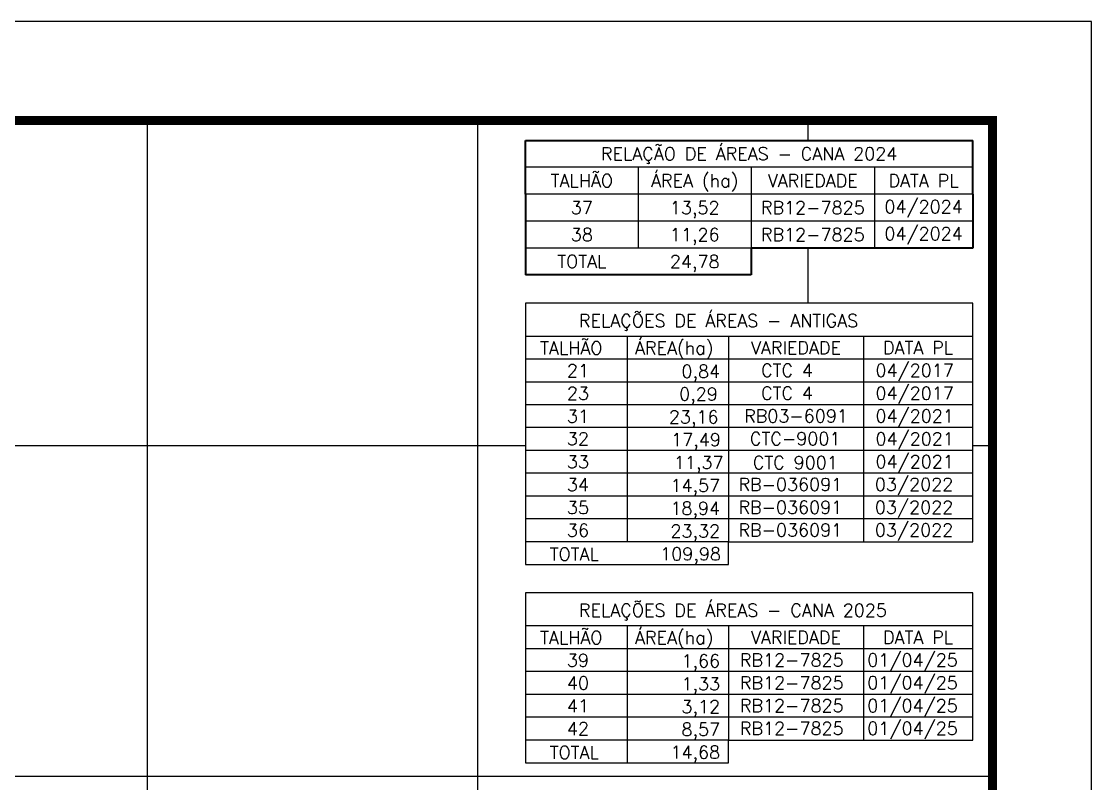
# Model space of a CAD drawing. Header units: millimetres. Extents: x 733975 to 738430, y 7821792 to 7824942.
# Drawn here: x 736810 to 738430, y 7823789 to 7824942 of the extents above; entities that cross this region are included whole.
import ezdxf
from ezdxf.enums import TextEntityAlignment as Align

# ---------------------------------------------------------------- set-up
doc = ezdxf.new("R2010")
doc.units = ezdxf.units.MM
doc.linetypes.add('LIN0', pattern=[0])
for name, color, linetype in [('MALHA', 8, 'Continuous'), ('MARGEM', 5, 'Continuous'), ('QUADRO_DE_AREAS_CANA_2025', 7, 'Continuous'), ('QUADRO_DE_AREAS_CANA_ANTIGA', 7, 'Continuous')]:
    doc.layers.add(name, color=color, linetype=linetype)
doc.styles.add('Simplex', font='simplex.shx')

msp = doc.modelspace()

# ---------------------------------------------------------------- linework, layer by layer
at = {"layer": 'MALHA', "color": 8}
for points in [[(737000, 7824791.8), (737000, 7823490.1)], [(737500, 7824791.8), (737500, 7822459), (737500, 7822246.8)], [(738000, 7824791.8), (738000, 7824761.8)], [(734858.7, 7824300), (737572.6, 7824300)], [(738249.7, 7824300), (738279.7, 7824300)], [(735484.8, 7823800), (738249.7, 7823800)], [(738249.7, 7823800), (738279.7, 7823800)]]:
    msp.add_lwpolyline(points, dxfattribs=at)
at = {"layer": 'MARGEM', "color": 174, "linetype": 'LIN0', "flags": 128}
msp.add_lwpolyline([(738429.7, 7824941.8), (733974.7, 7824941.8), (733974.7, 7821791.8), (738429.7, 7821791.8)], close=True, dxfattribs=at)
at = {"layer": 'MARGEM', "color": 174, "linetype": 'LIN0', "const_width": 13.6, "flags": 128}
msp.add_lwpolyline([(738279.7, 7824791.8), (734124.7, 7824791.8), (734124.7, 7821941.8), (738279.7, 7821941.8)], close=True, dxfattribs=at)
at = {"layer": 'QUADRO_DE_AREAS_CANA_2025', "color": 7, "linetype": 'Continuous'}
for p, q in [((738249.7, 7824027.1), (737572.6, 7824027.1)), ((737726.4, 7824027.1), (737726.4, 7823820)), ((737880.2, 7824027.1), (737880.2, 7823854.5)), ((738084.3, 7824027.1), (738084.3, 7823854.5)), ((738249.7, 7823992.6), (737572.6, 7823992.6)), ((738249.7, 7823958.1), (737572.6, 7823958.1)), ((738249.7, 7823923.6), (737572.6, 7823923.6)), ((738249.7, 7823889), (737572.6, 7823889)), ((737880.2, 7823854.5), (737572.6, 7823854.5))]:
    msp.add_line(p, q, dxfattribs=at)
at = {"layer": 'QUADRO_DE_AREAS_CANA_2025', "color": 174, "linetype": 'Continuous'}
msp.add_lwpolyline([(737572.6, 7824077.4), (737572.6, 7823820), (737880.2, 7823820), (737880.2, 7823854.5), (738249.7, 7823854.5), (738249.7, 7824077.4)], close=True, dxfattribs=at)
at = {"layer": 'QUADRO_DE_AREAS_CANA_ANTIGA', "color": 174, "linetype": 'ByBlock', "lineweight": 40}
for p, q in [((737572.6, 7824680.4), (737572.6, 7824761.8)), ((737572.6, 7824761.8), (738249.7, 7824761.8)), ((738249.7, 7824680.4), (738249.7, 7824761.8)), ((737572.6, 7824680.4), (737572.6, 7824599)), ((738249.7, 7824680.4), (738249.7, 7824599)), ((737572.6, 7824599), (737572.6, 7824558.3)), ((737914.2, 7824599), (737914.2, 7824558.3)), ((738249.7, 7824599), (737914.2, 7824599)), ((737914.2, 7824558.3), (737572.6, 7824558.3))]:
    msp.add_line(p, q, dxfattribs=at)
at = {"layer": 'QUADRO_DE_AREAS_CANA_ANTIGA', "linetype": 'Continuous'}
for p, q in [((738249.7, 7824721.1), (737572.6, 7824721.1)), ((737743.4, 7824721.1), (737743.4, 7824599)), ((737914.2, 7824721.1), (737914.2, 7824599)), ((738101, 7824721.1), (738101, 7824599)), ((738249.7, 7824680.4), (737572.6, 7824680.4)), ((738249.7, 7824639.7), (737572.6, 7824639.7)), ((737914.2, 7824599), (737572.6, 7824599)), ((738249.7, 7824465.3), (737572.6, 7824465.3)), ((738249.7, 7824430.8), (737572.6, 7824430.8)), ((738249.7, 7824396.2), (737572.6, 7824396.2)), ((738249.7, 7824361.7), (737572.6, 7824361.7)), ((738249.7, 7824327.2), (737572.6, 7824327.2)), ((738249.7, 7824292.7), (737572.6, 7824292.7)), ((738249.7, 7824258.2), (737572.6, 7824258.2)), ((738249.7, 7824223.7), (737572.6, 7824223.7)), ((738249.7, 7824189.1), (737572.6, 7824189.1)), ((737880.2, 7824154.6), (737572.6, 7824154.6))]:
    msp.add_line(p, q, dxfattribs=at)
at = {"layer": 'QUADRO_DE_AREAS_CANA_ANTIGA', "color": 7, "linetype": 'Continuous'}
for p, q in [((737726.4, 7824465.3), (737726.4, 7824154.6)), ((737880.2, 7824465.3), (737880.2, 7824154.6)), ((738084.3, 7824465.3), (738084.3, 7824154.6))]:
    msp.add_line(p, q, dxfattribs=at)
at = {"layer": 'QUADRO_DE_AREAS_CANA_ANTIGA', "color": 8}
msp.add_lwpolyline([(738000, 7824599), (738000, 7824515.6)], dxfattribs=at)
at = {"layer": 'QUADRO_DE_AREAS_CANA_ANTIGA', "color": 174, "linetype": 'Continuous'}
msp.add_lwpolyline([(737572.6, 7824515.6), (737572.6, 7824120.1), (737880.2, 7824120.1), (737880.2, 7824154.6), (738249.7, 7824154.6), (738249.7, 7824515.6)], close=True, dxfattribs=at)

# ---------------------------------------------------------------- texts
at = {"layer": 'QUADRO_DE_AREAS_CANA_ANTIGA', "linetype": 'Continuous', "style": 'Simplex'}
for s, p in [('RELAÇÃO DE ÁREAS - CANA 2024', (737911.2, 7824741.5)), ('TALHÃO', (737658, 7824700.8)), ('ÁREA (ha)', (737828.8, 7824700.8)), ('VARIEDADE', (738007.6, 7824700.8)), ('DATA PL', (738175.3, 7824700.8)), ('37', (737658, 7824660.1)), ('RB12-7825', (738007.6, 7824660.1)), ('04/2024', (738175.3, 7824661.4)), ('04/2024', (738175.3, 7824620.7)), ('38', (737658, 7824619.3)), ('RB12-7825', (738007.6, 7824619.3)), ('TOTAL', (737658, 7824578.6)), ('VARIEDADE', (737982.2, 7824448)), ('DATA PL', (738167, 7824448.1)), ('VARIEDADE', (737982.2, 7824009.8)), ('DATA PL', (738167, 7824009.9))]:
    msp.add_text(s, height=19.5, dxfattribs=at).set_placement(p, align=Align.MIDDLE_CENTER)
for s, p in [('13,52', (737866.5, 7824650.2)), ('11,26', (737866.5, 7824609.5)), ('24,78', (737866.5, 7824568.8)), ('0,84', (737867.3, 7824402.6)), ('0,29', (737863.8, 7824368.3)), ('14,57', (737867.3, 7824230)), ('18,94', (737867.3, 7824195.5)), ('23,32', (737867.3, 7824161)), ('109,98', (737868.6, 7824126.5)), ('1,66', (737867.3, 7823964.5)), ('1,33', (737867.3, 7823929.9)), ('3,12', (737867.3, 7823895.4)), ('8,57', (737867.3, 7823860.9)), ('14,68', (737867.3, 7823826.4))]:
    msp.add_text(s, height=19.5, dxfattribs=at).set_placement(p, align=Align.RIGHT)
for s, p in [('RELAÇÕES DE ÁREAS - ANTIGAS', (737653.5, 7824479.3)), ('TALHÃO', (737594.8, 7824438)), ('ÁREA(ha)', (737738.5, 7824438)), ('21', (737635.4, 7824403.7)), ('CTC 4', (737929.4, 7824404.1)), ('04/2017', (738102.5, 7824404.1)), ('04/2017', (738102.5, 7824369.6)), ('23', (737635.4, 7824369.4)), ('CTC 4', (737929.4, 7824369.6)), ('04/2021', (738102.5, 7824335)), ('31', (737635.4, 7824334.7)), ('23,16', (737789.7, 7824333.6)), ('RB03-6091', (737903.7, 7824335.1)), ('32', (737635.4, 7824300.6)), ('17,49', (737793.2, 7824299.3)), ('CTC-9001', (737912.4, 7824300.7)), ('04/2021', (738102.5, 7824300.5)), ('33', (737635.4, 7824265.8)), ('11,37', (737797.3, 7824264.8)), ('CTC 9001', (737916.8, 7824264.6)), ('04/2021', (738102.5, 7824266)), ('34', (737635.4, 7824231.1)), ('RB-036091', (737895.1, 7824231.5)), ('03/2022', (738101.6, 7824231.5)), ('35', (737635.4, 7824196.6)), ('RB-036091', (737895.1, 7824197)), ('03/2022', (738101.6, 7824197)), ('36', (737635.4, 7824162.1)), ('RB-036091', (737895.1, 7824162.5)), ('03/2022', (738101.6, 7824162.5)), ('TOTAL', (737609.4, 7824126.1)), ('RELAÇÕES DE ÁREAS - CANA 2025', (737653.5, 7824041.2)), ('TALHÃO', (737594.8, 7823999.8)), ('ÁREA(ha)', (737738.5, 7823999.8)), ('39', (737635.4, 7823965.5)), ('RB12-7825', (737897.2, 7823965.9)), ('01/04/25', (738090.1, 7823965.9)), ('01/04/25', (738090.1, 7823931.4)), ('40', (737635.4, 7823931)), ('RB12-7825', (737897.2, 7823931.4)), ('01/04/25', (738090.1, 7823896.9)), ('41', (737635.4, 7823896.5)), ('RB12-7825', (737897.2, 7823896.9)), ('42', (737635.4, 7823862)), ('RB12-7825', (737897.2, 7823862.4)), ('01/04/25', (738090.1, 7823862.4)), ('TOTAL', (737609.4, 7823826))]:
    msp.add_text(s, height=19.5, dxfattribs=at).set_placement(p)

doc.saveas('drawing.dxf')
